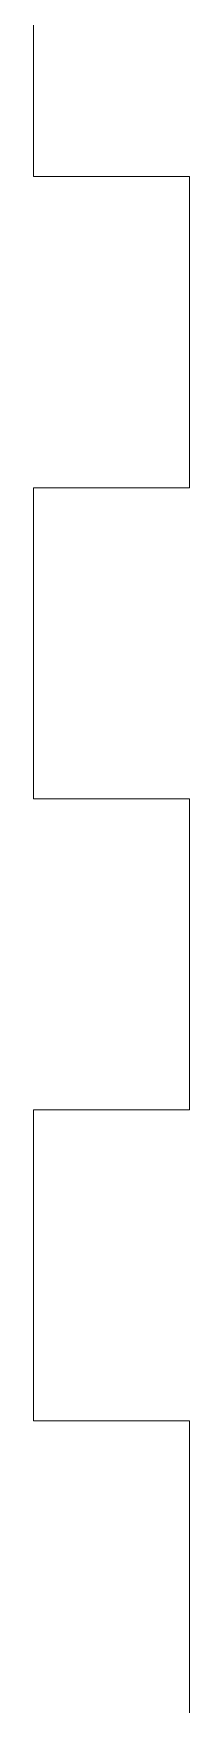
# Model space of a CAD drawing. Header units: inches. Extents: x 5 to 205, y 56 to 256.
# Drawn here: x 5.3 to 11.3, y 127 to 191.5 of the extents above; entities that cross this region are included whole.
import ezdxf

# ---------------------------------------------------------------- set-up
doc = ezdxf.new("R2010")
doc.units = ezdxf.units.IN
doc.header["$MEASUREMENT"] = 0

# ---------------------------------------------------------------- blocks, each defined once
blk = doc.blocks.new('block 600')
at = {"color": 7, "lineweight": 15, "true_color": 0xffffff}
blk.add_lwpolyline([(11.304, 137.992), (11.304, 125.992)], dxfattribs=at)
blk = doc.blocks.new('block 601')
at = {"color": 7, "lineweight": 15, "true_color": 0xffffff}
blk.add_lwpolyline([(5.304, 137.992), (11.304, 137.992)], dxfattribs=at)
blk = doc.blocks.new('block 602')
at = {"color": 7, "lineweight": 15, "true_color": 0xffffff}
blk.add_lwpolyline([(5.304, 149.992), (5.304, 137.992)], dxfattribs=at)
blk = doc.blocks.new('block 603')
at = {"color": 7, "lineweight": 15, "true_color": 0xffffff}
blk.add_lwpolyline([(11.304, 149.992), (5.304, 149.992)], dxfattribs=at)
blk = doc.blocks.new('block 604')
at = {"color": 7, "lineweight": 15, "true_color": 0xffffff}
blk.add_lwpolyline([(11.304, 161.992), (11.304, 149.992)], dxfattribs=at)
blk = doc.blocks.new('block 605')
at = {"color": 7, "lineweight": 15, "true_color": 0xffffff}
blk.add_lwpolyline([(5.304, 161.992), (11.304, 161.992)], dxfattribs=at)
blk = doc.blocks.new('block 606')
at = {"color": 7, "lineweight": 15, "true_color": 0xffffff}
blk.add_lwpolyline([(5.304, 173.992), (5.304, 161.992)], dxfattribs=at)
blk = doc.blocks.new('block 607')
at = {"color": 7, "lineweight": 15, "true_color": 0xffffff}
blk.add_lwpolyline([(11.304, 173.992), (5.304, 173.992)], dxfattribs=at)
blk = doc.blocks.new('block 608')
at = {"color": 7, "lineweight": 15, "true_color": 0xffffff}
blk.add_lwpolyline([(11.304, 185.992), (11.304, 173.992)], dxfattribs=at)
blk = doc.blocks.new('block 609')
at = {"color": 7, "lineweight": 15, "true_color": 0xffffff}
blk.add_lwpolyline([(5.304, 185.992), (11.304, 185.992)], dxfattribs=at)
blk = doc.blocks.new('block 610')
at = {"color": 7, "lineweight": 15, "true_color": 0xffffff}
blk.add_lwpolyline([(5.304, 197.992), (5.304, 185.992)], dxfattribs=at)

msp = doc.modelspace()

# ---------------------------------------------------------------- block references
for name in ['block 610', 'block 609', 'block 608', 'block 606', 'block 607', 'block 605', 'block 604', 'block 602', 'block 603', 'block 601', 'block 600']:
    msp.add_blockref(name, (0, 0))

doc.saveas('drawing.dxf')
